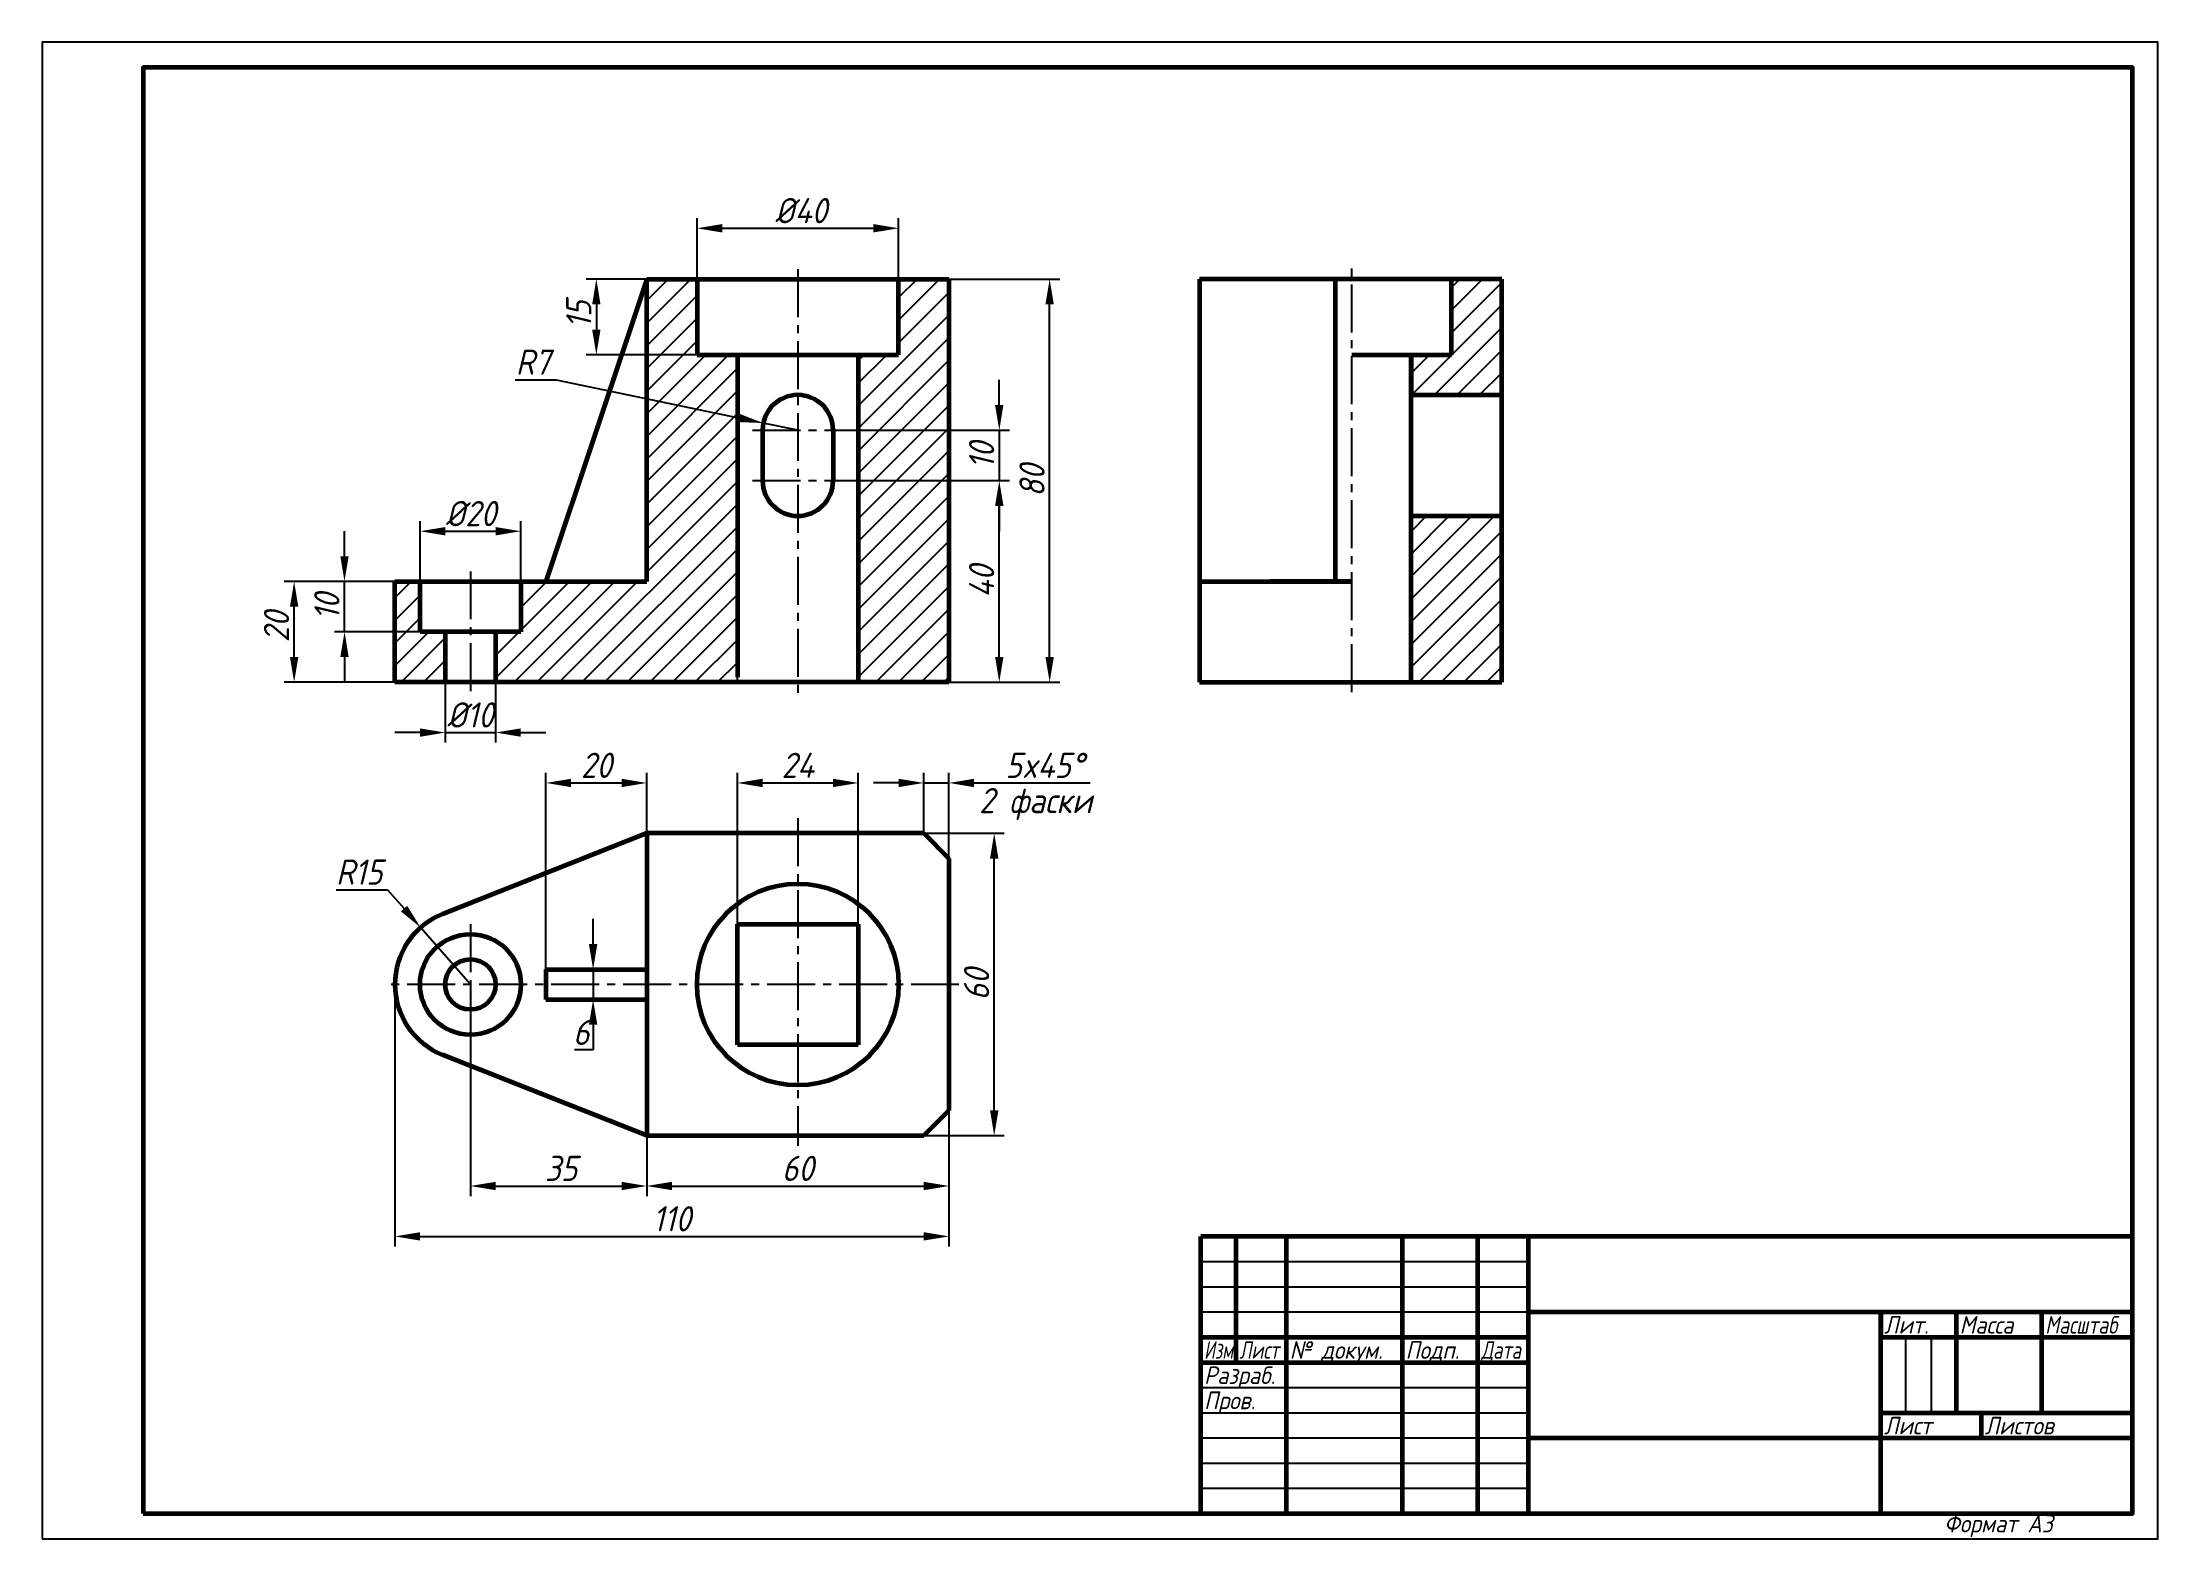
# Model space of a CAD drawing. Header units: millimetres. Extents: x 0 to 420, y 0 to 297.
import ezdxf

# ---------------------------------------------------------------- set-up
doc = ezdxf.new("R2010")
doc.units = ezdxf.units.MM
doc.header["$LTSCALE"] = 0.5
doc.linetypes.add('осевая2', pattern=[28.575, 19.05, -3.175, 3.175, -3.175])
doc.layers.get('0').update_dxf_attribs({"lineweight": 60})
doc.layers.get('Defpoints').update_dxf_attribs({"color": 5})
doc.layers.add('1-оси', color=1, linetype='осевая2')
doc.layers.add('3-размеры', color=6, linetype='Continuous')
doc.layers.add('2-штриховка', color=7, linetype='Continuous', true_color=0x00c7c7)
doc.layers.add('4-текст', color=7, linetype='Continuous', true_color=0x00ad00)
doc.styles.get("Standard").update_dxf_attribs({"font": 'isocpeui.ttf', "width": 0.9})
doc.dimstyles.new('Standart', dxfattribs={"dimtxt": 5, "dimasz": 5, "dimexe": 2, "dimexo": 0, "dimgap": 1, "dimtad": 1, "dimtoh": 1, "dimdec": 0, "dimtxsty": 'Standard', "dimcen": 2.5, "dimadec": 0, "dimazin": 0, "dimtfac": 1, "dimtdec": 0, "dimtmove": 0, "dimatfit": 3, "dimldrblk": 'DOTSMALL', "dimfxl": 1, "dimarcsym": 0})

# ---------------------------------------------------------------- blocks, each defined once
blk = doc.blocks.new('*D3')
at = {"layer": '3-размеры', "color": 0, "lineweight": -2, "transparency": 16777216}
for p, q in [((58.32, 128.81), (68.54, 128.81)), ((68.54, 128.81), (71.83, 125.05)), ((85, 110), (75.12, 121.29))]:
    blk.add_line(p, q, dxfattribs=at)
at = {"layer": '3-размеры', "color": 0, "transparency": 16777216}
blk.add_solid([(72.46, 125.6), (71.2, 124.5), (75.12, 121.29)], dxfattribs=at)
at = {"layer": 'Defpoints', "color": 0, "transparency": 16777216}
for p in [(75.12, 121.29), (85, 110)]:
    blk.add_point(p, dxfattribs=at)
at = {"layer": '3-размеры', "color": 0, "transparency": 16777216, "insert": (62.93, 132.31), "char_height": 5, "attachment_point": 5}
blk.add_mtext('R15', dxfattribs=at)
blk = doc.blocks.new('_DotSmall')
at = {"color": 0, "linetype": 'ByBlock', "const_width": 0.5}
blk.add_lwpolyline([(-0.0625, 0, 1), (0.0625, 0, 1)], format="xyb", close=True, dxfattribs=at)
blk = doc.blocks.new('*D4')
at = {"layer": '3-размеры', "color": 0, "lineweight": -2, "transparency": 16777216}
for p, q in [((109.36, 118), (109.36, 123)), ((109, 113), (111.36, 113)), ((109.36, 113), (109.36, 107)), ((109, 107), (111.36, 107)), ((109.36, 102), (109.36, 97)), ((109.36, 97), (105.64, 97))]:
    blk.add_line(p, q, dxfattribs=at)
at = {"layer": '3-размеры', "color": 0, "transparency": 16777216}
for points in [[(108.53, 118), (110.19, 118), (109.36, 113)], [(108.53, 102), (110.19, 102), (109.36, 107)]]:
    blk.add_solid(points, dxfattribs=at)
at = {"layer": 'Defpoints', "color": 0, "transparency": 16777216}
for p in [(109, 113), (109, 107), (109.36, 107)]:
    blk.add_point(p, dxfattribs=at)
at = {"layer": '3-размеры', "color": 0, "transparency": 16777216, "insert": (107, 100.5), "char_height": 5, "attachment_point": 5}
blk.add_mtext('6', dxfattribs=at)
blk = doc.blocks.new('*D5')
at = {"layer": '3-размеры', "color": 0, "lineweight": -2, "transparency": 16777216}
for p, q in [((85, 110), (85, 68)), ((120, 80), (120, 68)), ((90, 70), (115, 70))]:
    blk.add_line(p, q, dxfattribs=at)
at = {"layer": '3-размеры', "color": 0, "transparency": 16777216}
for points in [[(90, 70.83), (90, 69.17), (85, 70)], [(115, 70.83), (115, 69.17), (120, 70)]]:
    blk.add_solid(points, dxfattribs=at)
at = {"layer": 'Defpoints', "color": 0, "transparency": 16777216}
for p in [(85, 110), (120, 80), (120, 70)]:
    blk.add_point(p, dxfattribs=at)
at = {"layer": '3-размеры', "color": 0, "transparency": 16777216, "insert": (103, 73.5), "char_height": 5, "attachment_point": 5}
blk.add_mtext('35', dxfattribs=at)
blk = doc.blocks.new('*D6')
at = {"layer": '3-размеры', "color": 0, "lineweight": -2, "transparency": 16777216}
for p, q in [((180, 85), (180, 68)), ((120, 80), (120, 68)), ((125, 70), (175, 70))]:
    blk.add_line(p, q, dxfattribs=at)
at = {"layer": '3-размеры', "color": 0, "transparency": 16777216}
for points in [[(125, 70.83), (125, 69.17), (120, 70)], [(175, 70.83), (175, 69.17), (180, 70)]]:
    blk.add_solid(points, dxfattribs=at)
at = {"layer": 'Defpoints', "color": 0, "transparency": 16777216}
for p in [(180, 85), (120, 80), (180, 70)]:
    blk.add_point(p, dxfattribs=at)
at = {"layer": '3-размеры', "color": 0, "transparency": 16777216, "insert": (150, 73.5), "char_height": 5, "attachment_point": 5}
blk.add_mtext('60', dxfattribs=at)
blk = doc.blocks.new('*D7')
at = {"layer": '3-размеры', "color": 0, "lineweight": -2, "transparency": 16777216}
for p, q in [((175, 140), (191, 140)), ((189, 85), (189, 135)), ((175, 80), (191, 80))]:
    blk.add_line(p, q, dxfattribs=at)
at = {"layer": '3-размеры', "color": 0, "transparency": 16777216}
for points in [[(188.17, 135), (189.83, 135), (189, 140)], [(188.17, 85), (189.83, 85), (189, 80)]]:
    blk.add_solid(points, dxfattribs=at)
at = {"layer": 'Defpoints', "color": 0, "transparency": 16777216}
for p in [(175, 140), (189, 140), (175, 80)]:
    blk.add_point(p, dxfattribs=at)
at = {"layer": '3-размеры', "color": 0, "transparency": 16777216, "insert": (185.5, 110), "char_height": 5, "attachment_point": 5, "rotation": 90}
blk.add_mtext('60', dxfattribs=at)
blk = doc.blocks.new('*D8')
at = {"layer": '3-размеры', "color": 0, "lineweight": -2, "transparency": 16777216}
for p, q in [((100, 113), (100, 152)), ((120, 140), (120, 152)), ((105, 150), (115, 150))]:
    blk.add_line(p, q, dxfattribs=at)
at = {"layer": '3-размеры', "color": 0, "transparency": 16777216}
for points in [[(105, 150.83), (105, 149.17), (100, 150)], [(115, 150.83), (115, 149.17), (120, 150)]]:
    blk.add_solid(points, dxfattribs=at)
at = {"layer": 'Defpoints', "color": 0, "transparency": 16777216}
for p in [(120, 150), (120, 140), (100, 113)]:
    blk.add_point(p, dxfattribs=at)
at = {"layer": '3-размеры', "color": 0, "transparency": 16777216, "insert": (110, 153.5), "char_height": 5, "attachment_point": 5}
blk.add_mtext('20', dxfattribs=at)
blk = doc.blocks.new('*D10')
at = {"layer": '3-размеры', "color": 0, "lineweight": -2, "transparency": 16777216}
for p, q in [((138, 122), (138, 152)), ((162, 122), (162, 152)), ((143, 150), (157, 150))]:
    blk.add_line(p, q, dxfattribs=at)
at = {"layer": '3-размеры', "color": 0, "transparency": 16777216}
for points in [[(143, 150.83), (143, 149.17), (138, 150)], [(157, 150.83), (157, 149.17), (162, 150)]]:
    blk.add_solid(points, dxfattribs=at)
at = {"layer": 'Defpoints', "color": 0, "transparency": 16777216}
for p in [(162, 150), (138, 122), (162, 122)]:
    blk.add_point(p, dxfattribs=at)
at = {"layer": '3-размеры', "color": 0, "transparency": 16777216, "insert": (150, 153.5), "char_height": 5, "attachment_point": 5}
blk.add_mtext('24', dxfattribs=at)
blk = doc.blocks.new('*D11')
at = {"layer": '3-размеры', "color": 0, "lineweight": -2, "transparency": 16777216}
for p, q in [((70, 190), (48, 190)), ((50, 175), (50, 185)), ((70, 170), (48, 170))]:
    blk.add_line(p, q, dxfattribs=at)
at = {"layer": '3-размеры', "color": 0, "transparency": 16777216}
for points in [[(49.17, 185), (50.83, 185), (50, 190)], [(49.17, 175), (50.83, 175), (50, 170)]]:
    blk.add_solid(points, dxfattribs=at)
at = {"layer": 'Defpoints', "color": 0, "transparency": 16777216}
for p in [(50, 190), (70, 190), (70, 170)]:
    blk.add_point(p, dxfattribs=at)
at = {"layer": '3-размеры', "color": 0, "transparency": 16777216, "insert": (46.5, 181), "char_height": 5, "attachment_point": 5, "rotation": 90}
blk.add_mtext('20', dxfattribs=at)
blk = doc.blocks.new('*D12')
at = {"layer": '3-размеры', "color": 0, "lineweight": -2, "transparency": 16777216}
for p, q in [((60, 195), (60, 200)), ((70, 190), (58, 190)), ((60, 180), (60, 190)), ((75, 180), (58, 180)), ((60, 175), (60, 170))]:
    blk.add_line(p, q, dxfattribs=at)
at = {"layer": '3-размеры', "color": 0, "transparency": 16777216}
for points in [[(59.17, 195), (60.83, 195), (60, 190)], [(59.17, 175), (60.83, 175), (60, 180)]]:
    blk.add_solid(points, dxfattribs=at)
at = {"layer": 'Defpoints', "color": 0, "transparency": 16777216}
for p in [(60, 190), (70, 190), (75, 180)]:
    blk.add_point(p, dxfattribs=at)
at = {"layer": '3-размеры', "color": 0, "transparency": 16777216, "insert": (56.5, 185), "char_height": 5, "attachment_point": 5, "rotation": 90}
blk.add_mtext('10', dxfattribs=at)
blk = doc.blocks.new('*D15')
at = {"layer": '3-размеры', "color": 0, "lineweight": -2, "transparency": 16777216}
for p, q in [((130, 250), (108, 250)), ((110, 245), (110, 240)), ((130, 235), (108, 235))]:
    blk.add_line(p, q, dxfattribs=at)
at = {"layer": '3-размеры', "color": 0, "transparency": 16777216}
for points in [[(109.17, 245), (110.83, 245), (110, 250)], [(109.17, 240), (110.83, 240), (110, 235)]]:
    blk.add_solid(points, dxfattribs=at)
at = {"layer": 'Defpoints', "color": 0, "transparency": 16777216}
for p in [(130, 250), (110, 235), (130, 235)]:
    blk.add_point(p, dxfattribs=at)
at = {"layer": '3-размеры', "color": 0, "transparency": 16777216, "insert": (106.5, 243), "char_height": 5, "attachment_point": 5, "rotation": 90}
blk.add_mtext('15', dxfattribs=at)
blk = doc.blocks.new('*D16')
at = {"layer": '3-размеры', "color": 0, "lineweight": -2, "transparency": 16777216}
for p, q in [((93.88, 230), (102, 230)), ((102, 230), (138.25, 222.45)), ((150, 220), (143.15, 221.43))]:
    blk.add_line(p, q, dxfattribs=at)
at = {"layer": '3-размеры', "color": 0, "transparency": 16777216}
blk.add_solid([(138.42, 223.26), (138.08, 221.63), (143.15, 221.43)], dxfattribs=at)
at = {"layer": 'Defpoints', "color": 0, "transparency": 16777216}
for p in [(143.15, 221.43), (150, 220)]:
    blk.add_point(p, dxfattribs=at)
at = {"layer": '3-размеры', "color": 0, "transparency": 16777216, "insert": (97.44, 233.53), "char_height": 5, "attachment_point": 5}
blk.add_mtext('R7', dxfattribs=at)
blk = doc.blocks.new('*D17')
at = {"layer": '3-размеры', "color": 0, "lineweight": -2, "transparency": 16777216}
for p, q in [((190, 225), (190, 230)), ((157, 220), (192, 220)), ((190, 220), (190, 210)), ((157, 210), (192, 210)), ((190, 205), (190, 200))]:
    blk.add_line(p, q, dxfattribs=at)
at = {"layer": '3-размеры', "color": 0, "transparency": 16777216}
for points in [[(189.17, 225), (190.83, 225), (190, 220)], [(189.17, 205), (190.83, 205), (190, 210)]]:
    blk.add_solid(points, dxfattribs=at)
at = {"layer": 'Defpoints', "color": 0, "transparency": 16777216}
for p in [(157, 220), (157, 210), (190, 210)]:
    blk.add_point(p, dxfattribs=at)
at = {"layer": '3-размеры', "color": 0, "transparency": 16777216, "insert": (186.5, 215), "char_height": 5, "attachment_point": 5, "rotation": 90}
blk.add_mtext('10', dxfattribs=at)
blk = doc.blocks.new('*D18')
at = {"layer": '3-размеры', "color": 0, "lineweight": -2, "transparency": 16777216}
for p, q in [((180, 210), (192, 210)), ((190, 175), (190, 205)), ((180, 170), (192, 170))]:
    blk.add_line(p, q, dxfattribs=at)
at = {"layer": '3-размеры', "color": 0, "transparency": 16777216}
for points in [[(189.17, 205), (190.83, 205), (190, 210)], [(189.17, 175), (190.83, 175), (190, 170)]]:
    blk.add_solid(points, dxfattribs=at)
at = {"layer": 'Defpoints', "color": 0, "transparency": 16777216}
for p in [(180, 210), (190, 210), (180, 170)]:
    blk.add_point(p, dxfattribs=at)
at = {"layer": '3-размеры', "color": 0, "transparency": 16777216, "insert": (186.5, 190), "char_height": 5, "attachment_point": 5, "rotation": 90}
blk.add_mtext('40', dxfattribs=at)
blk = doc.blocks.new('*D20')
at = {"layer": '3-размеры', "color": 0, "lineweight": -2, "transparency": 16777216}
for p, q in [((180, 250), (202, 250)), ((200, 175), (200, 245)), ((180, 170), (202, 170))]:
    blk.add_line(p, q, dxfattribs=at)
at = {"layer": '3-размеры', "color": 0, "transparency": 16777216}
for points in [[(199.17, 245), (200.83, 245), (200, 250)], [(199.17, 175), (200.83, 175), (200, 170)]]:
    blk.add_solid(points, dxfattribs=at)
at = {"layer": 'Defpoints', "color": 0, "transparency": 16777216}
for p in [(180, 250), (200, 250), (180, 170)]:
    blk.add_point(p, dxfattribs=at)
at = {"layer": '3-размеры', "color": 0, "transparency": 16777216, "insert": (196.5, 210), "char_height": 5, "attachment_point": 5, "rotation": 90}
blk.add_mtext('80', dxfattribs=at)
blk = doc.blocks.new('*D24')
at = {"layer": '3-размеры', "color": 0, "lineweight": -2, "transparency": 16777216}
for p, q in [((130, 250), (130, 262.09)), ((170, 250), (170, 262.09)), ((135, 260.09), (165, 260.09))]:
    blk.add_line(p, q, dxfattribs=at)
at = {"layer": '3-размеры', "color": 0, "transparency": 16777216}
for points in [[(135, 260.93), (135, 259.26), (130, 260.09)], [(165, 260.93), (165, 259.26), (170, 260.09)]]:
    blk.add_solid(points, dxfattribs=at)
at = {"layer": 'Defpoints', "color": 0, "transparency": 16777216}
for p in [(170, 260.09), (130, 250), (170, 250)]:
    blk.add_point(p, dxfattribs=at)
at = {"layer": '3-размеры', "color": 0, "transparency": 16777216, "insert": (150.64, 263.59), "char_height": 5, "attachment_point": 5}
blk.add_mtext('%%c40', dxfattribs=at)
blk = doc.blocks.new('*D25')
at = {"layer": '3-размеры', "color": 0, "lineweight": -2, "transparency": 16777216}
for p, q in [((75, 190), (75, 201.96)), ((95, 190), (95, 201.96)), ((80, 199.96), (90, 199.96))]:
    blk.add_line(p, q, dxfattribs=at)
at = {"layer": '3-размеры', "color": 0, "transparency": 16777216}
for points in [[(80, 200.79), (80, 199.13), (75, 199.96)], [(90, 200.79), (90, 199.13), (95, 199.96)]]:
    blk.add_solid(points, dxfattribs=at)
at = {"layer": 'Defpoints', "color": 0, "transparency": 16777216}
for p in [(95, 199.96), (75, 190), (95, 190)]:
    blk.add_point(p, dxfattribs=at)
at = {"layer": '3-размеры', "color": 0, "transparency": 16777216, "insert": (85.09, 203.46), "char_height": 5, "attachment_point": 5}
blk.add_mtext('%%c20', dxfattribs=at)
blk = doc.blocks.new('*D26')
at = {"layer": '3-размеры', "color": 0, "lineweight": -2, "transparency": 16777216}
for p, q in [((80, 170), (80, 158)), ((90, 170), (90, 158)), ((75, 160), (70, 160)), ((80, 160), (90, 160)), ((95, 160), (100, 160))]:
    blk.add_line(p, q, dxfattribs=at)
at = {"layer": '3-размеры', "color": 0, "transparency": 16777216}
for points in [[(75, 160.83), (75, 159.17), (80, 160)], [(95, 160.83), (95, 159.17), (90, 160)]]:
    blk.add_solid(points, dxfattribs=at)
at = {"layer": 'Defpoints', "color": 0, "transparency": 16777216}
for p in [(80, 170), (90, 170), (90, 160)]:
    blk.add_point(p, dxfattribs=at)
at = {"layer": '3-размеры', "color": 0, "transparency": 16777216, "insert": (85, 163.5), "char_height": 5, "attachment_point": 5}
blk.add_mtext('%%c10', dxfattribs=at)
blk = doc.blocks.new('*D27')
at = {"layer": '3-размеры', "color": 0, "lineweight": -2, "transparency": 16777216}
for p, q in [((175, 140), (175, 152)), ((180, 135), (180, 152)), ((170, 150), (165, 150)), ((175, 150), (180, 150)), ((185, 150), (208.04, 150))]:
    blk.add_line(p, q, dxfattribs=at)
at = {"layer": '3-размеры', "color": 0, "transparency": 16777216}
for points in [[(170, 150.83), (170, 149.17), (175, 150)], [(185, 150.83), (185, 149.17), (180, 150)]]:
    blk.add_solid(points, dxfattribs=at)
at = {"layer": 'Defpoints', "color": 0, "transparency": 16777216}
for p in [(180, 150), (175, 140), (180, 135)]:
    blk.add_point(p, dxfattribs=at)
at = {"layer": '3-размеры', "color": 0, "transparency": 16777216, "insert": (199.02, 153.5), "char_height": 5, "attachment_point": 5}
blk.add_mtext('5x45%%d', dxfattribs=at)
blk = doc.blocks.new('*D28')
at = {"layer": '3-размеры', "color": 0, "lineweight": -2, "transparency": 16777216}
for p, q in [((70, 110), (70, 58)), ((180, 110), (180, 58)), ((75, 60), (175, 60))]:
    blk.add_line(p, q, dxfattribs=at)
at = {"layer": '3-размеры', "color": 0, "transparency": 16777216}
for points in [[(75, 60.83), (75, 59.17), (70, 60)], [(175, 60.83), (175, 59.17), (180, 60)]]:
    blk.add_solid(points, dxfattribs=at)
at = {"layer": 'Defpoints', "color": 0, "transparency": 16777216}
for p in [(70, 110), (180, 110), (180, 60)]:
    blk.add_point(p, dxfattribs=at)
at = {"layer": '3-размеры', "color": 0, "transparency": 16777216, "insert": (125, 63.5), "char_height": 5, "attachment_point": 5}
blk.add_mtext('110', dxfattribs=at)

msp = doc.modelspace()

# ---------------------------------------------------------------- hatches: boundary and pattern name
at = {"layer": '2-штриховка'}
h = msp.add_hatch(dxfattribs=at)
h.set_pattern_fill('ANSI31', color=256)
h.paths.add_polyline_path([(138, 235), (130, 235), (130, 250), (120, 250), (120, 190), (100, 190), (95, 190), (95, 180), (90, 180), (90, 170), (138, 170)])
h.paths.add_polyline_path([(80, 180), (75, 180), (75, 190), (70, 190), (70, 170), (80, 170)])
h = msp.add_hatch(dxfattribs=at)
h.set_pattern_fill('ANSI31', color=256)
h.paths.add_polyline_path([(180, 250), (170, 250), (170, 235), (162, 235), (162, 170), (180, 170)])
h = msp.add_hatch(dxfattribs=at)
h.set_pattern_fill('ANSI31', color=256)
h.paths.add_polyline_path([(279.77, 235), (271.77, 235), (271.77, 227), (289.77, 227), (289.77, 250), (279.77, 250)])
h.paths.add_polyline_path([(289.77, 203), (271.77, 203), (271.77, 170), (289.77, 170)])

# ---------------------------------------------------------------- linework, layer by layer
for p, q in [((120, 250), (100, 190)), ((120, 250), (180, 250)), ((120, 190), (120, 250)), ((130, 250), (130, 235)), ((170, 235), (170, 250)), ((180, 250), (180, 170)), ((229.77, 250), (229.77, 170)), ((289.77, 250), (229.77, 250)), ((256.77, 190), (256.77, 250)), ((279.77, 235), (279.77, 250)), ((289.77, 170), (289.77, 250)), ((130, 235), (162, 235)), ((138, 235), (138, 171)), ((162, 235), (162, 170)), ((162, 235), (170, 235)), ((260, 235), (279.77, 235)), ((271.77, 170), (271.77, 235)), ((271.77, 235), (271.77, 227)), ((271.77, 227), (289.77, 227)), ((143, 220), (143, 210)), ((157, 220), (157, 210)), ((271.77, 203), (289.77, 203)), ((70, 170), (70, 190)), ((70, 190), (100, 190)), ((75, 180), (75, 190)), ((95, 190), (95, 180)), ((100, 190), (120, 190)), ((229.77, 190), (259.77, 190)), ((259.77, 190), (243.77, 190)), ((259.77, 190), (256.77, 190)), ((90, 180), (75, 180)), ((80, 180), (80, 170)), ((95, 180), (90, 180)), ((90, 180), (90, 170)), ((180, 170), (70, 170)), ((229.77, 170), (289.77, 170)), ((259.77, 170), (271.77, 170)), ((120, 140), (79.48, 123.95)), ((175, 140), (120, 140)), ((120, 140), (120, 80)), ((175, 140), (180, 135)), ((180, 135), (180, 85)), ((138, 98), (138, 122)), ((138, 122), (162, 122)), ((162, 122), (162, 110)), ((100, 113), (100, 107)), ((100, 113), (120, 113)), ((162, 110), (162, 98)), ((100, 107), (120, 107)), ((162, 98), (138, 98)), ((120, 80), (79.48, 96.05)), ((175, 80), (180, 85)), ((120, 80), (175, 80)), ((365, 45), (365, 40))]:
    msp.add_line(p, q)
at = {"lineweight": 60}
for p, q in [((415, 60), (230, 60)), ((230, 5), (230, 60)), ((237, 60), (237, 35)), ((247, 5), (247, 60)), ((270, 60), (270, 5)), ((285, 5), (285, 60)), ((295, 60), (295, 5)), ((295, 45), (415, 45)), ((365, 5), (365, 45)), ((380, 45), (380, 25)), ((397, 25), (397, 45)), ((230, 40), (295, 40)), ((365, 40), (415, 40)), ((230, 35), (295, 35)), ((365, 25), (415, 25)), ((385, 20), (385, 25)), ((295, 20), (415, 20))]:
    msp.add_line(p, q, dxfattribs=at)
at = {"lineweight": -3}
for p, q in [((230, 55), (295, 55)), ((230, 50), (295, 50)), ((230, 45), (295, 45)), ((370, 25), (370, 40)), ((375, 40), (375, 25)), ((230, 30), (295, 30)), ((230, 25), (295, 25)), ((230, 20), (295, 20)), ((230, 15), (295, 15)), ((230, 10), (295, 10))]:
    msp.add_line(p, q, dxfattribs=at)
at = {"lineweight": 60}
msp.add_lwpolyline([(20, 5), (415, 5), (415, 292), (20, 292)], close=True, dxfattribs=at)
for centre, radius in [((150, 110), 20), ((85, 110), 10), ((85, 110), 5)]:
    msp.add_circle(centre, radius)
for centre, radius, start, end in [((150, 220), 7, 0, 180), ((150, 210), 7, 180, 0), ((85, 110), 15, 111.6117, 248.3883)]:
    msp.add_arc(centre, radius, start, end)
at = {"layer": '1-оси'}
for p, q in [((150, 252), (150, 167)), ((260, 168), (260, 253)), ((130, 235), (130, 250)), ((170, 250), (170, 235)), ((170, 235), (130, 235)), ((138, 170), (138, 235)), ((162, 170), (162, 235)), ((271.77, 235), (279.77, 235)), ((271.77, 227), (289.77, 227)), ((141, 220), (162, 220)), ((141, 210), (162, 210)), ((271.77, 203), (289.77, 203)), ((75, 180), (75, 190)), ((85, 192), (85, 168)), ((95, 180), (95, 190)), ((75, 180), (95, 180)), ((80, 170), (80, 180)), ((90, 170), (90, 180)), ((150, 143), (150, 78)), ((138, 122), (138, 140)), ((162, 122), (162, 140)), ((85, 122), (85, 102)), ((182, 110), (68, 110))]:
    msp.add_line(p, q, dxfattribs=at)
at = {"layer": 'Defpoints'}
msp.add_lwpolyline([(0, 0), (420, 0), (420, 297), (0, 297)], close=True, dxfattribs=at)

# ---------------------------------------------------------------- texts
at = {"lineweight": -3, "width": 0.9}
msp.add_text('Формат А3', height=3.5, dxfattribs=at).set_placement((377.6, 1.25))
at = {"layer": '3-размеры', "width": 0.9}
msp.add_text('2 фаски', height=5, dxfattribs=at).set_placement((186, 144))
at = {"layer": '4-текст', "lineweight": -3}
for s, width, p in [('Лит.', 0.9, (365.67, 40.7)), ('Масса', 0.9, (380.67, 40.7)), ('Масштаб', 0.8, (397.67, 40.7)), ('Изм.', 0.7, (230.67, 35.7)), ('Лист', 0.75, (237.67, 35.7)), ('№ докум.', 0.9, (247.67, 35.7)), ('Подп.', 0.9, (270.67, 35.7)), ('Дата', 0.75, (285.67, 35.7)), ('Разраб.', 0.9, (230.67, 30.7)), ('Пров.', 0.9, (230.67, 25.7)), ('Лист', 0.9, (365.67, 20.7)), ('Листов', 0.9, (385.67, 20.7))]:
    msp.add_text(s, height=3.5, dxfattribs=dict(at, width=width)).set_placement(p)

# ---------------------------------------------------------------- dimensions: what is measured, and where the dimension line sits
at = {"layer": '3-размеры'}
for base, p1, p2, text, picture, middle in [((170, 260.09), (130, 250), (170, 250), '%%c40', '*D24', (150.64, 260.09)), ((95, 199.96), (75, 190), (95, 190), '%%c20', '*D25', (85.09, 199.96)), ((90, 160), (80, 170), (90, 170), '%%c10', '*D26', (85, 160)), ((180, 150), (175, 140), (180, 135), '5x45%%d', '*D27', (199.02, 150))]:
    dim = msp.add_linear_dim(base=base, p1=p1, p2=p2, text=text, dimstyle='Standart', dxfattribs=at)
    dim.commit()
    dim.dimension.update_dxf_attribs({"geometry": picture, "text_midpoint": middle, "dimtype": 160})
for base, p1, p2, picture, middle in [((110, 235), (130, 250), (130, 235), '*D15', (110, 243)), ((200, 250), (180, 170), (180, 250), '*D20', (200, 210)), ((190, 210), (157, 220), (157, 210), '*D17', (190, 215)), ((190, 210), (180, 170), (180, 210), '*D18', (190, 190)), ((60, 190), (75, 180), (70, 190), '*D12', (60, 185)), ((50, 190), (70, 170), (70, 190), '*D11', (50, 181)), ((189, 140), (175, 80), (175, 140), '*D7', (189, 110)), ((109.36, 107), (109, 113), (109, 107), '*D4', (107, 97))]:
    dim = msp.add_linear_dim(base=base, p1=p1, p2=p2, angle=90, dimstyle='Standart', dxfattribs=at)
    dim.commit()
    dim.dimension.update_dxf_attribs({"geometry": picture, "text_midpoint": middle, "dimtype": 160})
dim = msp.add_radius_dim(center=(150, 220), mpoint=(143.15, 221.43), dimstyle='Standart', dxfattribs=at)
dim.commit()
dim.dimension.update_dxf_attribs({"geometry": '*D16', "text_midpoint": (102, 230), "dimtype": 164})
for base, p1, p2, picture, middle in [((120, 150), (100, 113), (120, 140), '*D8', (110, 150)), ((162, 150), (138, 122), (162, 122), '*D10', (150, 150)), ((180, 60), (70, 110), (180, 110), '*D28', (125, 60)), ((120, 70), (85, 110), (120, 80), '*D5', (103, 70)), ((180, 70), (120, 80), (180, 85), '*D6', (150, 70))]:
    dim = msp.add_linear_dim(base=base, p1=p1, p2=p2, dimstyle='Standart', dxfattribs=at)
    dim.commit()
    dim.dimension.update_dxf_attribs({"geometry": picture, "text_midpoint": middle, "dimtype": 160})
dim = msp.add_radius_dim(center=(85, 110), mpoint=(75.12, 121.29), dimstyle='Standart', dxfattribs=at)
dim.commit()
dim.dimension.update_dxf_attribs({"geometry": '*D3', "text_midpoint": (62.93, 132.31)})

doc.saveas('drawing.dxf')
